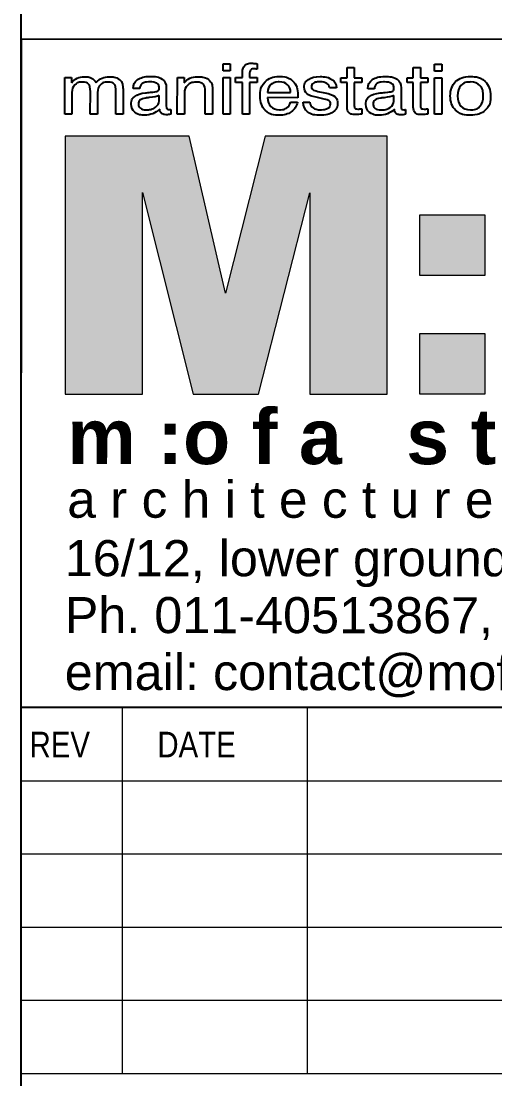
# Model space of a CAD drawing. Header units: millimetres. Extents: x 35733 to 152955, y -166738 to 54280.
# Drawn here: x 111647 to 115990, y 22714 to 32402 of the extents above; entities that cross this region are included whole.
import ezdxf

# ---------------------------------------------------------------- set-up
doc = ezdxf.new("R2010")
doc.units = ezdxf.units.MM
doc.header["$LTSCALE"] = 100
doc.layers.add('D-sheet', color=42, linetype='Continuous', lineweight=13)
doc.layers.add('SHEET', color=7, linetype='Continuous')
doc.styles.add('STYLE3', font='ARIALN.TTF')

# ---------------------------------------------------------------- blocks, each defined once
blk = doc.blocks.new('21212')
for points in [[(-336.5, 2245.1), (-336.5, 0), (336.5, 0), (336.5, 1753.4), (778.2, 0), (1345.9, 0), (1792.8, 1753.4), (1792.8, 0), (2467.2, 0), (2467.2, 2245.1), (1403.1, 2245.1), (1060.3, 877.2), (742.6, 2245.1)], [(2750.9, 1560.6), (3317.3, 1560.6), (3317.3, 1032.1), (2750.9, 1032.1)], [(2750.9, 528.5), (3317.3, 528.5), (3317.3, 0), (2750.9, 0)]]:
    blk.add_hatch(color=256).paths.add_polyline_path(points)
at = {"linetype": 'Continuous', "lineweight": 0}
for p, q in [((-336.5, 2245.1), (-336.5, 0)), ((742.6, 2245.1), (-336.5, 2245.1)), ((1060.3, 877.2), (742.6, 2245.1)), ((1403.1, 2245.1), (1060.3, 877.2)), ((2467.2, 2245.1), (1403.1, 2245.1)), ((2467.2, 0), (2467.2, 2245.1)), ((336.5, 0), (336.5, 1753.4)), ((336.5, 1753.4), (778.2, 0)), ((1345.9, 0), (1792.8, 1753.4)), ((1792.8, 1753.4), (1792.8, 0)), ((-336.5, 0), (336.5, 0)), ((778.2, 0), (1345.9, 0)), ((1792.8, 0), (2467.2, 0))]:
    blk.add_line(p, q, dxfattribs=at)
for points in [[(2750.9, 1560.6), (3317.3, 1560.6), (3317.3, 1032.1), (2750.9, 1032.1)], [(2750.9, 528.5), (3317.3, 528.5), (3317.3, 0), (2750.9, 0)]]:
    blk.add_lwpolyline(points, close=True, dxfattribs=at)
at = {"color": 7}
for points in [[(1037.1, 2812.3), (1037.1, 2812.3), (1037.1, 2873.1), (1037.1, 2873.1)], [(1037.1, 2873.1), (1037.1, 2873.1), (1098.6, 2873.1), (1098.6, 2873.1)], [(1098.6, 2873.1), (1098.6, 2873.1), (1098.6, 2812.3), (1098.6, 2812.3)], [(1305, 2878.6), (1311.7, 2878), (1321.4, 2877), (1334.1, 2875.4)], [(1334.1, 2875.4), (1334.1, 2875.4), (1334.1, 2827.5), (1334.1, 2827.5)], [(2880.3, 2812.3), (2880.3, 2812.3), (2880.3, 2873.1), (2880.3, 2873.1)], [(2880.3, 2873.1), (2880.3, 2873.1), (2941.7, 2873.1), (2941.7, 2873.1)], [(2941.7, 2873.1), (2941.7, 2873.1), (2941.7, 2812.3), (2941.7, 2812.3)], [(1098.6, 2812.3), (1098.6, 2812.3), (1037.1, 2812.3), (1037.1, 2812.3)], [(1206, 2754.1), (1206, 2754.1), (1206, 2800.8), (1206, 2800.8)], [(1276.7, 2820), (1271, 2813.2), (1268.2, 2800), (1268.2, 2780.7)], [(1268.2, 2780.7), (1268.2, 2780.7), (1268.2, 2754.1), (1268.2, 2754.1)], [(1334.1, 2827.5), (1327.4, 2828.4), (1321.9, 2829.2), (1317.5, 2829.7)], [(2117.9, 2754.1), (2117.9, 2754.1), (2117.9, 2842.5), (2117.9, 2842.5)], [(2117.9, 2842.5), (2117.9, 2842.5), (2179.4, 2842.5), (2179.4, 2842.5)], [(2179.4, 2842.5), (2179.4, 2842.5), (2179.4, 2754.1), (2179.4, 2754.1)], [(2694.4, 2754.1), (2694.4, 2754.1), (2694.4, 2842.5), (2694.4, 2842.5)], [(2694.4, 2842.5), (2694.4, 2842.5), (2755.8, 2842.5), (2755.8, 2842.5)], [(2755.8, 2842.5), (2755.8, 2842.5), (2755.8, 2754.1), (2755.8, 2754.1)], [(2941.7, 2812.3), (2941.7, 2812.3), (2880.3, 2812.3), (2880.3, 2812.3)], [(-341.1, 2437.1), (-341.1, 2437.1), (-341.1, 2754.1), (-341.1, 2754.1)], [(-341.1, 2754.1), (-341.1, 2754.1), (-282.3, 2754.1), (-282.3, 2754.1)], [(-282.3, 2754.1), (-282.3, 2754.1), (-282.3, 2709.3), (-282.3, 2709.3)], [(-282.3, 2709.3), (-268.7, 2727.1), (-252.6, 2740.3), (-233.8, 2749)], [(-254.7, 2691.1), (-271.3, 2675.1), (-279.6, 2652.8), (-279.6, 2624.5)], [(-118.7, 2632.1), (-118.7, 2664.1), (-123.7, 2685.9), (-133.7, 2697.7)], [(-109.8, 2750), (-93.6, 2742), (-79.7, 2729.5), (-68.2, 2712.3)], [(-68.2, 2712.3), (-52.2, 2729.5), (-34.7, 2742), (-15.8, 2750)], [(-31.6, 2691.4), (-48, 2675.6), (-56.2, 2653.3), (-56.2, 2624.5)], [(104.7, 2632.1), (104.7, 2664.1), (99.7, 2685.9), (89.7, 2697.7)], [(111.2, 2750.9), (128.8, 2743.6), (142.2, 2732.9), (151.5, 2718.8)], [(151.5, 2718.8), (156.8, 2710.7), (160.5, 2701), (162.8, 2689.8)], [(162.8, 2689.8), (165, 2678.6), (166.2, 2660.8), (166.2, 2636.6)], [(253.8, 2660.7), (253.8, 2692.7), (266.7, 2718), (292.7, 2736.6)], [(333.6, 2702.2), (319.1, 2692.3), (311.9, 2677.7), (311.9, 2658.4)], [(508.2, 2740.5), (531.2, 2724.7), (542.8, 2699.8), (542.8, 2666.1)], [(639.1, 2437.1), (639.1, 2437.1), (639.1, 2754.1), (639.1, 2754.1)], [(639.1, 2754.1), (639.1, 2754.1), (697.9, 2754.1), (697.9, 2754.1)], [(697.9, 2754.1), (697.9, 2754.1), (697.9, 2707.9), (697.9, 2707.9)], [(697.9, 2707.9), (712, 2726.2), (728.7, 2739.8), (748, 2748.7)], [(729.1, 2689.4), (710.1, 2672.5), (700.6, 2648.6), (700.6, 2617.6)], [(882.7, 2632.1), (882.7, 2663.2), (877.2, 2684.9), (866.2, 2696.8)], [(885.1, 2751.2), (904, 2744.1), (918.5, 2733.2), (928.8, 2718.8)], [(928.8, 2718.8), (934.5, 2711.1), (938.6, 2702.1), (941.2, 2691.7)], [(941.2, 2691.7), (943.6, 2681.4), (944.9, 2665), (944.9, 2642.4)], [(1037.1, 2437.1), (1037.1, 2437.1), (1037.1, 2754.1), (1037.1, 2754.1)], [(1037.1, 2754.1), (1037.1, 2754.1), (1098.6, 2754.1), (1098.6, 2754.1)], [(1098.6, 2754.1), (1098.6, 2754.1), (1098.6, 2437.1), (1098.6, 2437.1)], [(1145.8, 2711.7), (1145.8, 2711.7), (1145.8, 2754.1), (1145.8, 2754.1)], [(1145.8, 2754.1), (1145.8, 2754.1), (1206, 2754.1), (1206, 2754.1)], [(1206, 2711.7), (1206, 2711.7), (1145.8, 2711.7), (1145.8, 2711.7)], [(1206, 2437.1), (1206, 2437.1), (1206, 2711.7), (1206, 2711.7)], [(1268.2, 2754.1), (1268.2, 2754.1), (1334.1, 2754.1), (1334.1, 2754.1)], [(1334.1, 2711.7), (1334.1, 2711.7), (1268.2, 2711.7), (1268.2, 2711.7)], [(1268.2, 2711.7), (1268.2, 2711.7), (1268.2, 2437.1), (1268.2, 2437.1)], [(1334.1, 2754.1), (1334.1, 2754.1), (1334.1, 2711.7), (1334.1, 2711.7)], [(1454.9, 2693.3), (1437.5, 2677.5), (1427.3, 2654.6), (1424.3, 2624.4)], [(1625.2, 2624.4), (1624.9, 2654), (1616.3, 2676.8), (1599.1, 2692.9)], [(1964.8, 2665.5), (1963.4, 2682.2), (1955.4, 2695.3), (1941, 2704.5)], [(2063.2, 2711.7), (2063.2, 2711.7), (2063.2, 2754.1), (2063.2, 2754.1)], [(2063.2, 2754.1), (2063.2, 2754.1), (2117.9, 2754.1), (2117.9, 2754.1)], [(2117.9, 2711.7), (2117.9, 2711.7), (2063.2, 2711.7), (2063.2, 2711.7)], [(2117.9, 2498.9), (2117.9, 2498.9), (2117.9, 2711.7), (2117.9, 2711.7)], [(2179.4, 2754.1), (2179.4, 2754.1), (2245.2, 2754.1), (2245.2, 2754.1)], [(2245.2, 2711.7), (2245.2, 2711.7), (2179.4, 2711.7), (2179.4, 2711.7)], [(2179.4, 2711.7), (2179.4, 2711.7), (2179.4, 2517), (2179.4, 2517)], [(2245.2, 2754.1), (2245.2, 2754.1), (2245.2, 2711.7), (2245.2, 2711.7)], [(2298.4, 2660.7), (2298.4, 2692.7), (2311.4, 2718), (2337.4, 2736.6)], [(2378.2, 2702.2), (2363.7, 2692.3), (2356.5, 2677.7), (2356.5, 2658.4)], [(2552.8, 2740.5), (2575.9, 2724.7), (2587.4, 2699.8), (2587.4, 2666.1)], [(2639.7, 2711.7), (2639.7, 2711.7), (2639.7, 2754.1), (2639.7, 2754.1)], [(2639.7, 2754.1), (2639.7, 2754.1), (2694.4, 2754.1), (2694.4, 2754.1)], [(2694.4, 2711.7), (2694.4, 2711.7), (2639.7, 2711.7), (2639.7, 2711.7)], [(2694.4, 2498.9), (2694.4, 2498.9), (2694.4, 2711.7), (2694.4, 2711.7)], [(2755.8, 2754.1), (2755.8, 2754.1), (2821.7, 2754.1), (2821.7, 2754.1)], [(2821.7, 2711.7), (2821.7, 2711.7), (2755.8, 2711.7), (2755.8, 2711.7)], [(2755.8, 2711.7), (2755.8, 2711.7), (2755.8, 2517), (2755.8, 2517)], [(2821.7, 2754.1), (2821.7, 2754.1), (2821.7, 2711.7), (2821.7, 2711.7)], [(2880.3, 2437.1), (2880.3, 2437.1), (2880.3, 2754.1), (2880.3, 2754.1)], [(2880.3, 2754.1), (2880.3, 2754.1), (2941.7, 2754.1), (2941.7, 2754.1)], [(2941.7, 2754.1), (2941.7, 2754.1), (2941.7, 2437.1), (2941.7, 2437.1)], [(3016.9, 2596), (3016.9, 2649), (3032.2, 2690.4), (3062.9, 2720)], [(3108.8, 2685.9), (3089.5, 2665.2), (3079.8, 2635.3), (3079.8, 2596)], [(-279.6, 2624.5), (-279.6, 2624.5), (-279.6, 2437.1), (-279.6, 2437.1)], [(-118.7, 2437.1), (-118.7, 2437.1), (-118.7, 2632.1), (-118.7, 2632.1)], [(-56.2, 2624.5), (-56.2, 2624.5), (-56.2, 2437.1), (-56.2, 2437.1)], [(104.7, 2437.1), (104.7, 2437.1), (104.7, 2632.1), (104.7, 2632.1)], [(166.2, 2636.6), (166.2, 2636.6), (166.2, 2627.4), (166.2, 2627.4)], [(166.2, 2627.4), (166.2, 2627.4), (166.2, 2437.1), (166.2, 2437.1)], [(253.8, 2658.4), (253.8, 2658.4), (253.8, 2660.7), (253.8, 2660.7)], [(311.9, 2658.4), (311.9, 2658.4), (253.8, 2658.4), (253.8, 2658.4)], [(267.9, 2590.3), (288.5, 2606.8), (319.9, 2617.3), (362.1, 2622)], [(362.1, 2622), (372.7, 2623), (387.2, 2624.4), (405.4, 2626.2)], [(395.1, 2580.3), (381, 2578.7), (370.5, 2577.5), (363.4, 2576.5)], [(479.6, 2598.4), (463.1, 2590.7), (435, 2584.7), (395.1, 2580.3)], [(405.4, 2626.2), (436.7, 2628.9), (455.8, 2631.6), (462.9, 2634.2)], [(462.9, 2634.2), (469.9, 2636.5), (474.6, 2639.6), (476.9, 2643.5)], [(479.6, 2551), (479.6, 2551), (479.6, 2598.4), (479.6, 2598.4)], [(542.8, 2666.1), (542.8, 2666.1), (542.8, 2507.5), (542.8, 2507.5)], [(700.6, 2617.6), (700.6, 2617.6), (700.6, 2437.1), (700.6, 2437.1)], [(882.7, 2437.1), (882.7, 2437.1), (882.7, 2632.1), (882.7, 2632.1)], [(944.9, 2642.4), (944.9, 2642.4), (944.9, 2627.4), (944.9, 2627.4)], [(944.9, 2627.4), (944.9, 2627.4), (944.9, 2437.1), (944.9, 2437.1)], [(1424.3, 2624.4), (1424.3, 2624.4), (1625.2, 2624.4), (1625.2, 2624.4)], [(1688.7, 2580), (1688.7, 2580), (1424.7, 2580), (1424.7, 2580)], [(1424.7, 2580), (1425.4, 2546.7), (1435, 2520.8), (1453.4, 2502.5)], [(1689.7, 2589.2), (1689.5, 2586.1), (1689.2, 2583), (1688.7, 2580)], [(1848.3, 2583.3), (1809.6, 2591.3), (1782.7, 2602), (1767.6, 2615.4)], [(1818.4, 2650), (1826.4, 2644.2), (1841.6, 2639.1), (1863.7, 2634.8)], [(1917, 2567.9), (1917, 2567.9), (1848.3, 2583.3), (1848.3, 2583.3)], [(1863.7, 2634.8), (1863.7, 2634.8), (1923.1, 2622.6), (1923.1, 2622.6)], [(2024.6, 2665.5), (2024.6, 2665.5), (1964.8, 2665.5), (1964.8, 2665.5)], [(2024.6, 2666.7), (2024.6, 2666.7), (2024.6, 2665.5), (2024.6, 2665.5)], [(2298.4, 2658.4), (2298.4, 2658.4), (2298.4, 2660.7), (2298.4, 2660.7)], [(2356.5, 2658.4), (2356.5, 2658.4), (2298.4, 2658.4), (2298.4, 2658.4)], [(2312.5, 2590.3), (2333.2, 2606.8), (2364.6, 2617.3), (2406.8, 2622)], [(2406.8, 2622), (2417.4, 2623), (2431.8, 2624.4), (2450, 2626.2)], [(2439.8, 2580.3), (2425.7, 2578.7), (2415.2, 2577.5), (2408, 2576.5)], [(2524.2, 2598.4), (2507.8, 2590.7), (2479.7, 2584.7), (2439.8, 2580.3)], [(2450, 2626.2), (2481.3, 2628.9), (2500.4, 2631.6), (2507.5, 2634.2)], [(2507.5, 2634.2), (2514.5, 2636.5), (2519.2, 2639.6), (2521.5, 2643.5)], [(2524.2, 2551), (2524.2, 2551), (2524.2, 2598.4), (2524.2, 2598.4)], [(2587.4, 2666.1), (2587.4, 2666.1), (2587.4, 2507.5), (2587.4, 2507.5)], [(3063.1, 2471.5), (3032.3, 2501), (3016.9, 2542.5), (3016.9, 2596)], [(3079.8, 2596), (3079.8, 2556.7), (3089.6, 2526.7), (3109.1, 2505.9)], [(363.4, 2576.5), (341.1, 2573.4), (325, 2567.6), (315.3, 2559.3)], [(447.9, 2495.7), (469, 2510.1), (479.6, 2528.5), (479.6, 2551)], [(542.8, 2507.5), (542.8, 2494), (544.5, 2485.2), (547.9, 2481.2)], [(1592.3, 2491.9), (1608.6, 2503), (1619.1, 2518.9), (1623.9, 2539.5)], [(1623.9, 2539.5), (1623.9, 2539.5), (1684.6, 2539.5), (1684.6, 2539.5)], [(1684.6, 2539.5), (1678, 2504.6), (1660.5, 2477), (1632, 2456.9)], [(1735.3, 2540.1), (1735.3, 2540.1), (1794.4, 2540.1), (1794.4, 2540.1)], [(1774, 2456.3), (1748.9, 2475.7), (1736, 2503.6), (1735.3, 2540.1)], [(1794.4, 2540.1), (1796.7, 2518.6), (1805.6, 2502.3), (1821.2, 2491.2)], [(1961.6, 2551.7), (1953.9, 2558), (1939.1, 2563.4), (1917, 2567.9)], [(2135.3, 2447.4), (2123.7, 2457.1), (2117.9, 2474.3), (2117.9, 2498.9)], [(2408, 2576.5), (2385.8, 2573.4), (2369.7, 2567.6), (2359.9, 2559.3)], [(2492.5, 2495.7), (2513.6, 2510.1), (2524.2, 2528.5), (2524.2, 2551)], [(2587.4, 2507.5), (2587.4, 2494), (2589.2, 2485.2), (2592.5, 2481.2)], [(2711.7, 2447.4), (2700.2, 2457.1), (2694.4, 2474.3), (2694.4, 2498.9)], [(-279.6, 2437.1), (-279.6, 2437.1), (-341.1, 2437.1), (-341.1, 2437.1)], [(-56.2, 2437.1), (-56.2, 2437.1), (-118.7, 2437.1), (-118.7, 2437.1)], [(166.2, 2437.1), (166.2, 2437.1), (104.7, 2437.1), (104.7, 2437.1)], [(485.4, 2479.4), (466.3, 2462), (445.9, 2449), (424.4, 2440.3)], [(485.4, 2477.6), (485.4, 2477.6), (485.4, 2479.4), (485.4, 2479.4)], [(500.8, 2442.7), (490.5, 2450.4), (485.4, 2462), (485.4, 2477.6)], [(582.4, 2435.9), (575, 2434.2), (568.3, 2432.9), (562.9, 2432.1)], [(573, 2475.7), (575.7, 2476), (578.8, 2476.5), (582.4, 2477.1)], [(582.4, 2477.1), (582.4, 2477.1), (582.4, 2435.9), (582.4, 2435.9)], [(700.6, 2437.1), (700.6, 2437.1), (639.1, 2437.1), (639.1, 2437.1)], [(944.9, 2437.1), (944.9, 2437.1), (882.7, 2437.1), (882.7, 2437.1)], [(1098.6, 2437.1), (1098.6, 2437.1), (1037.1, 2437.1), (1037.1, 2437.1)], [(1268.2, 2437.1), (1268.2, 2437.1), (1206, 2437.1), (1206, 2437.1)], [(2245.2, 2437.7), (2235, 2436.1), (2225.9, 2435), (2217.7, 2434.2)], [(2225.3, 2481.7), (2230.4, 2481.9), (2237.1, 2482.3), (2245.2, 2482.9)], [(2245.2, 2482.9), (2245.2, 2482.9), (2245.2, 2437.7), (2245.2, 2437.7)], [(2530, 2479.4), (2510.9, 2462), (2490.5, 2449), (2469, 2440.3)], [(2530, 2477.6), (2530, 2477.6), (2530, 2479.4), (2530, 2479.4)], [(2545.4, 2442.7), (2535.2, 2450.4), (2530, 2462), (2530, 2477.6)], [(2627.1, 2435.9), (2619.6, 2434.2), (2612.9, 2432.9), (2607.5, 2432.1)], [(2617.6, 2475.7), (2620.3, 2476), (2623.5, 2476.5), (2627.1, 2477.1)], [(2627.1, 2477.1), (2627.1, 2477.1), (2627.1, 2435.9), (2627.1, 2435.9)], [(2821.7, 2437.7), (2811.4, 2436.1), (2802.3, 2435), (2794.2, 2434.2)], [(2801.8, 2481.7), (2806.9, 2481.9), (2813.5, 2482.3), (2821.7, 2482.9)], [(2821.7, 2482.9), (2821.7, 2482.9), (2821.7, 2437.7), (2821.7, 2437.7)], [(2941.7, 2437.1), (2941.7, 2437.1), (2880.3, 2437.1), (2880.3, 2437.1)]]:
    blk.add_open_spline(points, degree=3, dxfattribs=at)
for points, knots in [([(1206, 2800.8), (1206, 2827.1), (1212.9, 2846.7), (1226.7, 2859.8), (1226.7, 2859.8), (1240.4, 2872.9), (1261.1, 2879.5), (1288.7, 2879.5), (1288.7, 2879.5), (1293, 2879.5), (1298.5, 2879.2), (1305, 2878.6)], [0.25, 0.25, 0.25, 0.25, 0.3, 0.3, 0.3, 0.325, 0.35, 0.35, 0.35, 0.375, 0.4, 0.4, 0.4, 0.4]), ([(-233.8, 2749), (-215.1, 2757.7), (-193.3, 2762), (-168.3, 2762), (-168.3, 2762), (-145.5, 2762), (-126.1, 2758), (-109.8, 2750)], [0.6, 0.6, 0.6, 0.6, 0.63333333, 0.63333333, 0.63333333, 0.65, 0.66666667, 0.66666667, 0.66666667, 0.66666667]), ([(-15.8, 2750), (3.1, 2758), (24.7, 2762), (49.3, 2762), (49.3, 2762), (73, 2762), (93.7, 2758.3), (111.2, 2750.9)], [0.73333333, 0.73333333, 0.73333333, 0.73333333, 0.76666667, 0.76666667, 0.76666667, 0.78333333, 0.8, 0.8, 0.8, 0.8]), ([(292.7, 2736.6), (318.8, 2755.1), (354.4, 2764.4), (400, 2764.4), (400, 2764.4), (448.9, 2764.4), (484.9, 2756.4), (508.2, 2740.5)], [0.5483871, 0.5483871, 0.5483871, 0.5483871, 0.58064516, 0.58064516, 0.58064516, 0.59677419, 0.61290323, 0.61290323, 0.61290323, 0.61290323]), ([(748, 2748.7), (767.4, 2757.6), (789.9, 2762), (815.5, 2762), (815.5, 2762), (843, 2762), (866.2, 2758.4), (885.1, 2751.2)], [0.5789474, 0.5789474, 0.5789474, 0.5789474, 0.6315789, 0.6315789, 0.6315789, 0.6578947, 0.6842105, 0.6842105, 0.6842105, 0.6842105]), ([(1317.5, 2829.7), (1313.1, 2830.2), (1309.5, 2830.4), (1306.8, 2830.4), (1306.8, 2830.4), (1292.4, 2830.4), (1282.4, 2827), (1276.7, 2820)], [0.55, 0.55, 0.55, 0.55, 0.6, 0.6, 0.6, 0.625, 0.65, 0.65, 0.65, 0.65]), ([(1403.8, 2718.8), (1433, 2749.2), (1473.2, 2764.4), (1524.4, 2764.4), (1524.4, 2764.4), (1577, 2764.4), (1617.7, 2750.3), (1646.5, 2722.3)], [0.375, 0.375, 0.375, 0.375, 0.4375, 0.4375, 0.4375, 0.46875, 0.5, 0.5, 0.5, 0.5]), ([(1781.6, 2739), (1806.1, 2755.5), (1839.5, 2763.8), (1882.2, 2763.8), (1882.2, 2763.8), (1925.7, 2763.8), (1960.2, 2755), (1986, 2737.4), (1986, 2737.4), (2011.8, 2719.8), (2024.6, 2696.3), (2024.6, 2666.7)], [0.3793103, 0.3793103, 0.3793103, 0.3793103, 0.4137931, 0.4137931, 0.4137931, 0.4310345, 0.4482759, 0.4482759, 0.4482759, 0.4655172, 0.4827586, 0.4827586, 0.4827586, 0.4827586]), ([(2337.4, 2736.6), (2363.4, 2755.1), (2399.1, 2764.4), (2444.7, 2764.4), (2444.7, 2764.4), (2493.5, 2764.4), (2529.6, 2756.4), (2552.8, 2740.5)], [0.5483871, 0.5483871, 0.5483871, 0.5483871, 0.58064516, 0.58064516, 0.58064516, 0.59677419, 0.61290323, 0.61290323, 0.61290323, 0.61290323]), ([(3062.9, 2720), (3093.6, 2749.6), (3136.5, 2764.4), (3191.9, 2764.4), (3191.9, 2764.4), (3247.5, 2764.4), (3290.6, 2749.6), (3321.3, 2720.1)], [0.125, 0.125, 0.125, 0.125, 0.25, 0.25, 0.25, 0.3125, 0.375, 0.375, 0.375, 0.375]), ([(-133.7, 2697.7), (-143.8, 2709.4), (-161, 2715.3), (-185.6, 2715.3), (-185.6, 2715.3), (-215, 2715.3), (-238.1, 2707.2), (-254.7, 2691.1)], [0.3, 0.3, 0.3, 0.3, 0.33333333, 0.33333333, 0.33333333, 0.35, 0.36666667, 0.36666667, 0.36666667, 0.36666667]), ([(89.7, 2697.7), (79.7, 2709.4), (62.3, 2715.3), (37.5, 2715.3), (37.5, 2715.3), (7.8, 2715.3), (-15.1, 2707.3), (-31.6, 2691.4)], [0.06666667, 0.06666667, 0.06666667, 0.06666667, 0.1, 0.1, 0.1, 0.11666667, 0.13333333, 0.13333333, 0.13333333, 0.13333333]), ([(459.8, 2704.9), (446.1, 2712.9), (425.5, 2717), (397.9, 2717), (397.9, 2717), (369.5, 2717), (348, 2712), (333.6, 2702.2)], [0.35483871, 0.35483871, 0.35483871, 0.35483871, 0.38709677, 0.38709677, 0.38709677, 0.40322581, 0.41935484, 0.41935484, 0.41935484, 0.41935484]), ([(476.9, 2643.5), (479.1, 2647.3), (480.3, 2655.7), (480.3, 2668.5), (480.3, 2668.5), (480.3, 2684.7), (473.4, 2696.8), (459.8, 2704.9)], [0.29032258, 0.29032258, 0.29032258, 0.29032258, 0.32258065, 0.32258065, 0.32258065, 0.33870968, 0.35483871, 0.35483871, 0.35483871, 0.35483871]), ([(866.2, 2696.8), (855.1, 2708.7), (836.1, 2714.7), (809.3, 2714.7), (809.3, 2714.7), (774.9, 2714.7), (748.2, 2706.3), (729.1, 2689.4)], [0.1052632, 0.1052632, 0.1052632, 0.1052632, 0.1578947, 0.1578947, 0.1578947, 0.1842105, 0.2105263, 0.2105263, 0.2105263, 0.2105263]), ([(1404.2, 2471), (1374.8, 2500.6), (1360.1, 2541), (1360.1, 2592.1), (1360.1, 2592.1), (1360.1, 2646.2), (1374.7, 2688.4), (1403.8, 2718.8)], [0.25, 0.25, 0.25, 0.25, 0.3125, 0.3125, 0.3125, 0.34375, 0.375, 0.375, 0.375, 0.375]), ([(1599.1, 2692.9), (1582.1, 2708.9), (1557.9, 2717), (1526.5, 2717), (1526.5, 2717), (1496.2, 2717), (1472.3, 2709.1), (1454.9, 2693.3)], [0.4, 0.4, 0.4, 0.4, 0.6, 0.6, 0.6, 0.7, 0.8, 0.8, 0.8, 0.8]), ([(1646.5, 2722.3), (1675.3, 2694.4), (1689.8, 2654.8), (1689.8, 2603.6), (1689.8, 2603.6), (1689.8, 2597.2), (1689.8, 2592.3), (1689.7, 2589.2)], [0.5, 0.5, 0.5, 0.5, 0.5625, 0.5625, 0.5625, 0.59375, 0.625, 0.625, 0.625, 0.625]), ([(1767.6, 2615.4), (1752.4, 2628.7), (1744.8, 2647.7), (1744.8, 2672.3), (1744.8, 2672.3), (1744.8, 2700.3), (1757.1, 2722.5), (1781.6, 2739)], [0.31034483, 0.31034483, 0.31034483, 0.31034483, 0.34482759, 0.34482759, 0.34482759, 0.36206897, 0.37931034, 0.37931034, 0.37931034, 0.37931034]), ([(1825.5, 2707), (1812.7, 2699.4), (1806.3, 2688.5), (1806.3, 2674.1), (1806.3, 2674.1), (1806.3, 2663.8), (1810.4, 2655.8), (1818.4, 2650)], [0.65517241, 0.65517241, 0.65517241, 0.65517241, 0.68965517, 0.68965517, 0.68965517, 0.70689655, 0.72413793, 0.72413793, 0.72413793, 0.72413793]), ([(1941, 2704.5), (1926.5, 2713.7), (1906.9, 2718.2), (1882.1, 2718.2), (1882.1, 2718.2), (1857.2, 2718.2), (1838.5, 2714.5), (1825.5, 2707)], [0.5862069, 0.5862069, 0.5862069, 0.5862069, 0.62068966, 0.62068966, 0.62068966, 0.63793103, 0.65517241, 0.65517241, 0.65517241, 0.65517241]), ([(2504.4, 2704.9), (2490.7, 2712.9), (2470.1, 2717), (2442.6, 2717), (2442.6, 2717), (2414.1, 2717), (2392.7, 2712), (2378.2, 2702.2)], [0.35483871, 0.35483871, 0.35483871, 0.35483871, 0.38709677, 0.38709677, 0.38709677, 0.40322581, 0.41935484, 0.41935484, 0.41935484, 0.41935484]), ([(2521.5, 2643.5), (2523.7, 2647.3), (2524.9, 2655.7), (2524.9, 2668.5), (2524.9, 2668.5), (2524.9, 2684.7), (2518, 2696.8), (2504.4, 2704.9)], [0.29032258, 0.29032258, 0.29032258, 0.29032258, 0.32258065, 0.32258065, 0.32258065, 0.33870968, 0.35483871, 0.35483871, 0.35483871, 0.35483871]), ([(3275.3, 2685.8), (3256.1, 2706.6), (3228.5, 2717), (3192.6, 2717), (3192.6, 2717), (3156.1, 2717), (3128.2, 2706.6), (3108.8, 2685.9)], [0.625, 0.625, 0.625, 0.625, 0.75, 0.75, 0.75, 0.8125, 0.875, 0.875, 0.875, 0.875]), ([(3275.3, 2505.9), (3294.4, 2526.7), (3303.9, 2556.7), (3303.9, 2596), (3303.9, 2596), (3303.9, 2635.1), (3294.4, 2665), (3275.3, 2685.8)], [0.375, 0.375, 0.375, 0.375, 0.5, 0.5, 0.5, 0.5625, 0.625, 0.625, 0.625, 0.625]), ([(3321.3, 2720.1), (3352.1, 2690.6), (3367.5, 2649.2), (3367.5, 2596), (3367.5, 2596), (3367.5, 2542.8), (3352.2, 2501.2), (3321.5, 2471.6)], [0.375, 0.375, 0.375, 0.375, 0.5, 0.5, 0.5, 0.5625, 0.625, 0.625, 0.625, 0.625]), ([(268.5, 2452.6), (247.5, 2469.5), (237, 2492.8), (237, 2522.5), (237, 2522.5), (237, 2551.4), (247.3, 2574), (267.9, 2590.3)], [0.09677419, 0.09677419, 0.09677419, 0.09677419, 0.12903226, 0.12903226, 0.12903226, 0.14516129, 0.16129032, 0.16129032, 0.16129032, 0.16129032]), ([(1923.1, 2622.6), (1965.5, 2614), (1994.6, 2602.9), (2010.6, 2589.3), (2010.6, 2589.3), (2026.6, 2575.8), (2034.5, 2556.5), (2034.5, 2531.4), (2034.5, 2531.4), (2034.5, 2498.5), (2021.1, 2472.9), (1994.4, 2454.7)], [0.7931034, 0.7931034, 0.7931034, 0.7931034, 0.8275862, 0.8275862, 0.8275862, 0.8448276, 0.862069, 0.862069, 0.862069, 0.8793103, 0.8965517, 0.8965517, 0.8965517, 0.8965517]), ([(2313.1, 2452.6), (2292.1, 2469.5), (2281.6, 2492.8), (2281.6, 2522.5), (2281.6, 2522.5), (2281.6, 2551.4), (2291.9, 2574), (2312.5, 2590.3)], [0.09677419, 0.09677419, 0.09677419, 0.09677419, 0.12903226, 0.12903226, 0.12903226, 0.14516129, 0.16129032, 0.16129032, 0.16129032, 0.16129032]), ([(315.3, 2559.3), (305.5, 2551), (300.6, 2539), (300.6, 2523.2), (300.6, 2523.2), (300.6, 2507.4), (306.3, 2495.3), (317.6, 2486.8)], [0.3333333, 0.3333333, 0.3333333, 0.3333333, 0.4444444, 0.4444444, 0.4444444, 0.5, 0.5555556, 0.5555556, 0.5555556, 0.5555556]), ([(317.6, 2486.8), (329, 2478.3), (345.4, 2474.1), (366.4, 2474.1), (366.4, 2474.1), (399.6, 2474.1), (426.6, 2481.2), (447.9, 2495.7)], [0.5555556, 0.5555556, 0.5555556, 0.5555556, 0.6666667, 0.6666667, 0.6666667, 0.7222222, 0.7777778, 0.7777778, 0.7777778, 0.7777778]), ([(1453.4, 2502.5), (1471.8, 2484.3), (1497.5, 2475.2), (1530.2, 2475.2), (1530.2, 2475.2), (1555.3, 2475.2), (1576, 2480.7), (1592.3, 2491.9)], [0.8125, 0.8125, 0.8125, 0.8125, 0.875, 0.875, 0.875, 0.90625, 0.9375, 0.9375, 0.9375, 0.9375]), ([(1821.2, 2491.2), (1836.8, 2480.2), (1859, 2474.7), (1887.7, 2474.7), (1887.7, 2474.7), (1914, 2474.7), (1934.9, 2479.1), (1950.2, 2488.1)], [0.06896552, 0.06896552, 0.06896552, 0.06896552, 0.10344828, 0.10344828, 0.10344828, 0.12068966, 0.13793103, 0.13793103, 0.13793103, 0.13793103]), ([(1950.2, 2488.1), (1965.5, 2497.1), (1973, 2509.4), (1973, 2525), (1973, 2525), (1973, 2536.6), (1969.2, 2545.6), (1961.6, 2551.7)], [0.13793103, 0.13793103, 0.13793103, 0.13793103, 0.17241379, 0.17241379, 0.17241379, 0.18965517, 0.20689655, 0.20689655, 0.20689655, 0.20689655]), ([(2179.4, 2517), (2179.4, 2502.7), (2181.7, 2493.3), (2186.4, 2488.5), (2186.4, 2488.5), (2191, 2483.8), (2199.6, 2481.4), (2212.1, 2481.4), (2212.1, 2481.4), (2215.7, 2481.4), (2220.2, 2481.5), (2225.3, 2481.7)], [0, 0, 0, 0, 0.05, 0.05, 0.05, 0.075, 0.1, 0.1, 0.1, 0.125, 0.15, 0.15, 0.15, 0.15]), ([(2359.9, 2559.3), (2350.1, 2551), (2345.2, 2539), (2345.2, 2523.2), (2345.2, 2523.2), (2345.2, 2507.4), (2350.9, 2495.3), (2362.2, 2486.8)], [0.3333333, 0.3333333, 0.3333333, 0.3333333, 0.4444444, 0.4444444, 0.4444444, 0.5, 0.5555556, 0.5555556, 0.5555556, 0.5555556]), ([(2362.2, 2486.8), (2373.6, 2478.3), (2390, 2474.1), (2411.1, 2474.1), (2411.1, 2474.1), (2444.2, 2474.1), (2471.3, 2481.2), (2492.5, 2495.7)], [0.5555556, 0.5555556, 0.5555556, 0.5555556, 0.6666667, 0.6666667, 0.6666667, 0.7222222, 0.7777778, 0.7777778, 0.7777778, 0.7777778]), ([(2755.8, 2517), (2755.8, 2502.7), (2758.2, 2493.3), (2762.8, 2488.5), (2762.8, 2488.5), (2767.5, 2483.8), (2776.1, 2481.4), (2788.6, 2481.4), (2788.6, 2481.4), (2792.2, 2481.4), (2796.6, 2481.5), (2801.8, 2481.7)], [0, 0, 0, 0, 0.05, 0.05, 0.05, 0.075, 0.1, 0.1, 0.1, 0.125, 0.15, 0.15, 0.15, 0.15]), ([(3109.1, 2505.9), (3128.5, 2485.1), (3156.3, 2474.7), (3192.6, 2474.7), (3192.6, 2474.7), (3228.5, 2474.7), (3256.1, 2485.1), (3275.3, 2505.9)], [0.125, 0.125, 0.125, 0.125, 0.25, 0.25, 0.25, 0.3125, 0.375, 0.375, 0.375, 0.375]), ([(424.4, 2440.3), (402.8, 2431.6), (380.1, 2427.3), (355.9, 2427.3), (355.9, 2427.3), (318.5, 2427.3), (289.4, 2435.8), (268.5, 2452.6)], [0.03225806, 0.03225806, 0.03225806, 0.03225806, 0.06451613, 0.06451613, 0.06451613, 0.08064516, 0.09677419, 0.09677419, 0.09677419, 0.09677419]), ([(562.9, 2432.1), (557.2, 2431.4), (551.9, 2431.1), (546.9, 2431.1), (546.9, 2431.1), (526.3, 2431.1), (511.1, 2435), (500.8, 2442.7)], [0.87096774, 0.87096774, 0.87096774, 0.87096774, 0.90322581, 0.90322581, 0.90322581, 0.91935484, 0.93548387, 0.93548387, 0.93548387, 0.93548387]), ([(547.9, 2481.2), (551.3, 2477.3), (557.5, 2475.3), (566.3, 2475.3), (566.3, 2475.3), (568.2, 2475.3), (570.4, 2475.4), (573, 2475.7)], [0.70967742, 0.70967742, 0.70967742, 0.70967742, 0.74193548, 0.74193548, 0.74193548, 0.75806452, 0.77419355, 0.77419355, 0.77419355, 0.77419355]), ([(1632, 2456.9), (1603.6, 2436.8), (1567.7, 2426.7), (1524.4, 2426.7), (1524.4, 2426.7), (1473.7, 2426.7), (1433.6, 2441.4), (1404.2, 2471)], [0.125, 0.125, 0.125, 0.125, 0.1875, 0.1875, 0.1875, 0.21875, 0.25, 0.25, 0.25, 0.25]), ([(1994.4, 2454.7), (1967.6, 2436.4), (1930.2, 2427.3), (1882.2, 2427.3), (1882.2, 2427.3), (1835.2, 2427.3), (1799.2, 2437), (1774, 2456.3)], [0.89655172, 0.89655172, 0.89655172, 0.89655172, 0.93103448, 0.93103448, 0.93103448, 0.94827586, 0.96551724, 0.96551724, 0.96551724, 0.96551724]), ([(2217.7, 2434.2), (2209.7, 2433.4), (2202.5, 2432.9), (2196, 2432.9), (2196, 2432.9), (2167.2, 2432.9), (2146.9, 2437.8), (2135.3, 2447.4)], [0.3, 0.3, 0.3, 0.3, 0.35, 0.35, 0.35, 0.375, 0.4, 0.4, 0.4, 0.4]), ([(2469, 2440.3), (2447.5, 2431.6), (2424.7, 2427.3), (2400.6, 2427.3), (2400.6, 2427.3), (2363.1, 2427.3), (2334, 2435.8), (2313.1, 2452.6)], [0.03225806, 0.03225806, 0.03225806, 0.03225806, 0.06451613, 0.06451613, 0.06451613, 0.08064516, 0.09677419, 0.09677419, 0.09677419, 0.09677419]), ([(2607.5, 2432.1), (2601.9, 2431.4), (2596.5, 2431.1), (2591.5, 2431.1), (2591.5, 2431.1), (2571, 2431.1), (2555.7, 2435), (2545.4, 2442.7)], [0.87096774, 0.87096774, 0.87096774, 0.87096774, 0.90322581, 0.90322581, 0.90322581, 0.91935484, 0.93548387, 0.93548387, 0.93548387, 0.93548387]), ([(2592.5, 2481.2), (2595.9, 2477.3), (2602.1, 2475.3), (2611, 2475.3), (2611, 2475.3), (2612.8, 2475.3), (2615.1, 2475.4), (2617.6, 2475.7)], [0.70967742, 0.70967742, 0.70967742, 0.70967742, 0.74193548, 0.74193548, 0.74193548, 0.75806452, 0.77419355, 0.77419355, 0.77419355, 0.77419355]), ([(2794.2, 2434.2), (2786.1, 2433.4), (2778.9, 2432.9), (2772.5, 2432.9), (2772.5, 2432.9), (2743.7, 2432.9), (2723.4, 2437.8), (2711.7, 2447.4)], [0.3, 0.3, 0.3, 0.3, 0.35, 0.35, 0.35, 0.375, 0.4, 0.4, 0.4, 0.4]), ([(3321.5, 2471.6), (3290.9, 2442), (3248, 2427.3), (3192.6, 2427.3), (3192.6, 2427.3), (3136.9, 2427.3), (3093.8, 2442), (3063.1, 2471.5)], [0.625, 0.625, 0.625, 0.625, 0.75, 0.75, 0.75, 0.8125, 0.875, 0.875, 0.875, 0.875])]:
    blk.add_open_spline(points, degree=3, knots=knots, dxfattribs=at)
blk = doc.blocks.new('mofa logo')
blk.add_lwpolyline([(3594.424, 151.062), (3639.16, 151.046), (3639.151, 127.481), (3594.416, 127.497)], close=True)
at = {"xscale": 0.0040527974999277, "yscale": 0.0040527974999277, "zscale": 0.0040527974999277, "rotation": 359.9790943197137}
blk.add_blockref('21212', (3597.336, 138.538), dxfattribs=at)
at = {"attachment_point": 1, "rotation": 359.9791}
for s, insert, char_height, width in [('{\\fSwis721 BT|b1|i0|c0|p34;m :o f a   s t u d i o s   p v t.   l t d.}', (3596.044, 138.021), 1.95151, 45.32628), ('{\\fSwis721 BT|b0|i0|c0|p34;a r c h i t e c t u r e    &    u r b a n     l a n d s c a p e}', (3596.043, 135.479), 1.301, 42.09553), ('{\\fSwis721 BT|b0|i0|c0|p34;16/12, lower ground floor, kalkaji, new delhi-110019}', (3595.957, 133.389), 1.27226, 45.73943), ('{\\fSwis721 BT|b0|i0|c0|p34;Ph. 011-40513867, 40513868 fax: 011-26287786  }', (3595.956, 131.38), 1.27226, 45.73943), ('{\\fSwis721 BT|b0|i0|c0|p34;email: contact@mofastudio.com}', (3595.955, 129.372), 1.27226, 45.73943)]:
    blk.add_mtext(s, dxfattribs=dict(at, insert=insert, char_height=char_height, width=width))

msp = doc.modelspace()

# ---------------------------------------------------------------- linework, layer by layer
at = {"color": 0, "linetype": 'ByBlock'}
msp.add_lwpolyline([(111647.4, 53450.8), (123254.4, 53450.8), (123254.4, 180), (111647.4, 180)], close=True, dxfattribs=at)
at = {"layer": 'D-sheet'}
for p, q in [((111647.4, 26114.5), (123254.4, 26114.5)), ((111647.4, 26114.5), (123254.4, 26114.5)), ((112577.5, 22764.5), (112577.5, 26114.5)), ((114271.7, 22764.5, 0), (114271.7, 26114.5, 0)), ((111647.4, 25444.5), (123254.4, 25444.5)), ((111647.4, 25444.5), (123254.4, 25444.5)), ((111647.4, 24774.5), (123254.4, 24774.5)), ((111647.4, 24104.5), (123254.4, 24104.5)), ((111647.4, 23434.5), (123254.4, 23434.5)), ((111647.4, 22764.5, 0), (123254.4, 22764.5, 0))]:
    msp.add_line(p, q, dxfattribs=at)

# ---------------------------------------------------------------- block references
at = {"xscale": 259.6953738233646, "yscale": 259.6953738233646, "zscale": 259.6953738233646}
msp.add_blockref('mofa logo', (-821805.8, -6991.7), dxfattribs=at)

# ---------------------------------------------------------------- texts
at = {"layer": 'SHEET', "style": 'STYLE3'}
for s, p in [('REV', (111725.1, 25658.3, 0)), ('DATE', (112896.6, 25658.3, 0))]:
    msp.add_text(s, height=235.05, dxfattribs=at).set_placement(p)

doc.saveas('drawing.dxf')
